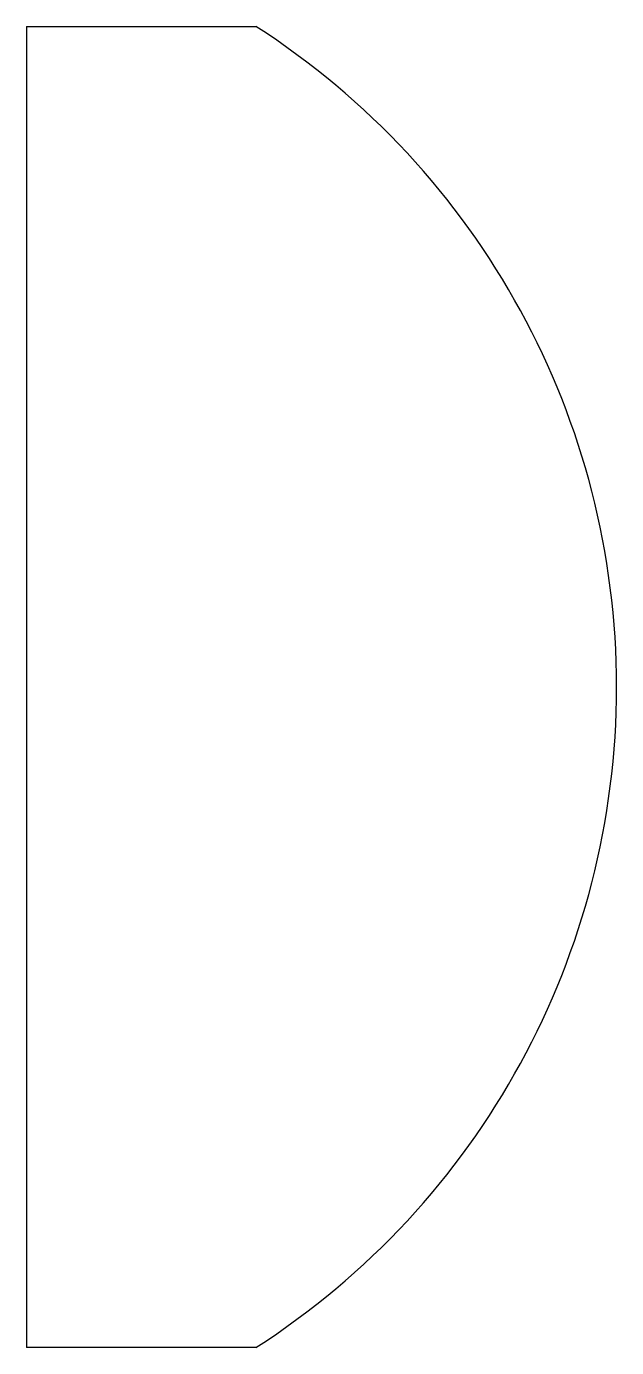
# Model space of a CAD drawing. Header units: millimetres. Extents: x 5 to 20.2, y -17 to 17.
import ezdxf

# ---------------------------------------------------------------- set-up
doc = ezdxf.new("R2010")
doc.units = ezdxf.units.MM
doc.layers.add('Sketch060', color=7, linetype='CONTINUOUS')

msp = doc.modelspace()

# ---------------------------------------------------------------- linework, layer by layer
at = {"layer": 'Sketch060'}
for p, q in [((5, 17), (10.911, 17)), ((5, 17), (5, -17)), ((10.911, -17), (5, -17))]:
    msp.add_line(p, q, dxfattribs=at)
msp.add_arc((0, 0), 20.2, -57.3078, 57.3078, dxfattribs=at)

doc.saveas('drawing.dxf')
